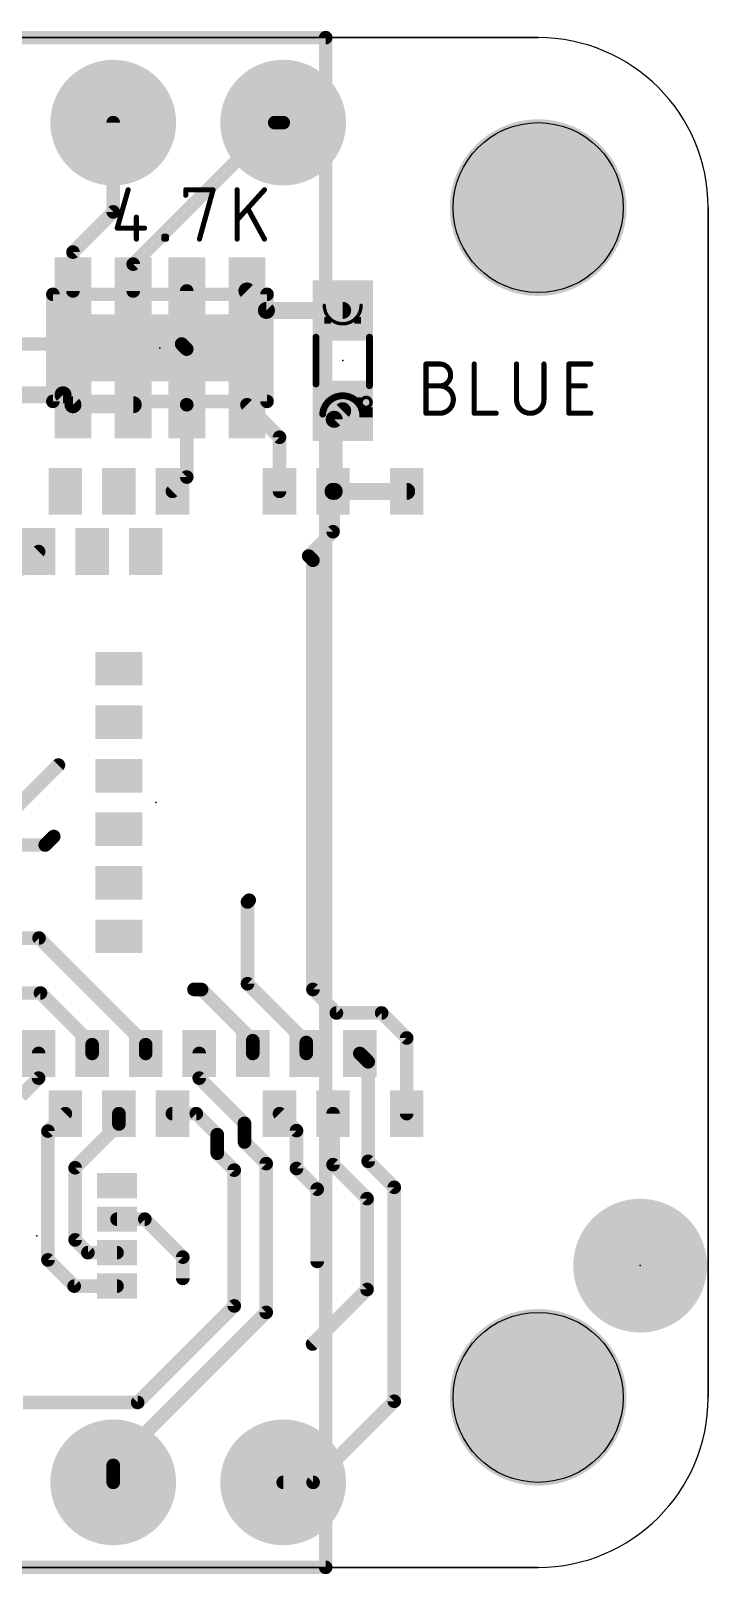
# Model space of a CAD drawing. Extents: x -4.6 to 50.8, y -1.6 to 23.
# Drawn here: x 40.68 to 50.8, y -0.1 to 22.96 of the extents above; entities that cross this region are included whole.
import ezdxf

# ---------------------------------------------------------------- set-up
doc = ezdxf.new("R2010")
doc.units = 0
for name, color, linetype in [('1', 12, 'CONTINUOUS'), ('17', 110, 'CONTINUOUS'), ('20', 4, 'CONTINUOUS'), ('23', 40, 'CONTINUOUS'), ('27', 4, 'CONTINUOUS'), ('29', 253, 'CONTINUOUS'), ('31', 253, 'CONTINUOUS'), ('51', 253, 'CONTINUOUS')]:
    doc.layers.add(name, color=color, linetype=linetype)

# ---------------------------------------------------------------- blocks, each defined once
blk = doc.blocks.new('RECT')
blk.add_solid([(-0.5, -0.5), (0.5, -0.5), (-0.5, 0.5), (0.5, 0.5)])
blk = doc.blocks.new('PIE')
at = {"const_width": 0.5}
blk.add_lwpolyline([(0, -0.25, 1), (0, 0.25, 1), (0, -0.25)], format="xyb", dxfattribs=at)
blk = doc.blocks.new('ROUNDP')
at = {"const_width": 0.5}
blk.add_lwpolyline([(0, -0.25, 1), (0, 0.25, 1), (0, -0.25)], format="xyb", dxfattribs=at)

msp = doc.modelspace()

# ---------------------------------------------------------------- linework, layer by layer
at = {"layer": '1'}
for points, const_width in [([(45.085, 22.86), (0, 22.86)], 0.2032), ([(45.085, 0), (45.085, 22.86)], 0.2032), ([(41.91, 20.2565), (41.91, 21.59)], 0.2032), ([(44.323, 21.59), (42.2085, 19.4755)], 0.2032), ([(44.45, 21.59), (44.323, 21.59)], 0.2032), ([(41.3085, 19.655), (41.91, 20.2565)], 0.2032), ([(41.3085, 19.0745), (41.3085, 19.655)], 0.2032), ([(42.2085, 19.0745), (42.2085, 19.4755)], 0.2032), ([(43.0085, 18.2055), (43.0085, 19.0745)], 0.2032), ([(44.199, 18.784), (43.9085, 19.0745)], 0.254), ([(45.339, 18.784), (44.199, 18.784)], 0.254), ([(42.9323, 18.2817), (39.5881, 18.2817)], 0.2032), ([(42.9323, 18.2817), (43.0085, 18.2055)], 0.2032), ([(43.0085, 17.3745), (43.0085, 18.2055)], 0.2032), ([(41.16, 17.523), (40.3924, 17.523)], 0.254), ([(41.3085, 17.3745), (41.16, 17.523)], 0.254), ([(42.2085, 17.3745), (41.3085, 17.3745)], 0.254), ([(43.0085, 16.2935), (43.0085, 17.3745)], 0.2032), ([(44.395, 16.888), (43.9085, 17.3745)], 0.2032), ([(45.339, 17.284), (45.212, 17.157)], 0.254), ([(45.212, 17.157), (45.212, 16.08)], 0.254), ([(44.395, 16.08), (44.395, 16.888)], 0.2032), ([(42.795, 16.08), (43.0085, 16.2935)], 0.2032), ([(45.212, 16.08), (45.195, 16.08)], 0.254), ([(46.295, 16.08), (45.212, 16.08)], 0.254), ([(45.195, 16.08), (45.195, 15.477)], 0.2032), ([(44.831, 15.113), (45.195, 15.477)], 0.2032), ([(40.795, 15.18), (40.4998, 14.8848)], 0.2032), ([(44.8945, 15.0495), (44.831, 15.113)], 0.2032), ([(44.8945, 8.636), (44.8945, 15.0495)], 0.2032), ([(41.091, 11.9888), (40.329, 11.2268)], 0.2032), ([(40.894, 10.795), (40.005, 10.795)], 0.2032), ([(41.021, 10.922), (40.894, 10.795)], 0.2032), ([(43.942, 9.9695), (43.9166, 9.9441)], 0.2032), ([(43.9166, 9.9441), (43.9166, 8.7217)], 0.2032), ([(40.8017, 9.4044), (39.2367, 9.4044)], 0.2032), ([(42.395, 7.8111), (40.8017, 9.4044)], 0.2032), ([(44.795, 7.8433), (43.9166, 8.7217)], 0.2032), ([(40.8228, 8.5832), (40.005, 8.5832)], 0.2032), ([(41.595, 7.8111), (40.8228, 8.5832)], 0.2032), ([(43.1165, 8.636), (43.2295, 8.636)], 0.2032), ([(43.995, 7.8705), (43.2295, 8.636)], 0.2032), ([(45.2457, 8.2848), (44.8945, 8.636)], 0.2032), ([(45.9213, 8.2848), (45.2457, 8.2848)], 0.2032), ([(46.295, 7.9111), (45.9213, 8.2848)], 0.2032), ([(41.595, 7.68), (41.595, 7.8111)], 0.2032), ([(42.395, 7.68), (42.395, 7.8111)], 0.2032), ([(43.995, 7.8705), (43.995, 7.68)], 0.2032), ([(44.795, 7.68), (44.795, 7.8433)], 0.2032), ([(46.295, 6.78), (46.295, 7.9111)], 0.2032), ([(40.795, 7.68), (40.795, 7.3111)], 0.2032), ([(43.195, 7.3111), (43.195, 7.68)], 0.2032), ([(45.595, 7.68), (45.72, 7.555)], 0.2032), ([(45.72, 7.555), (45.72, 6.0677)], 0.2032), ([(40.795, 7.3111), (40.5282, 7.0442)], 0.2032), ([(43.8713, 6.6348), (43.195, 7.3111)], 0.2032), ([(41.195, 6.78), (40.9346, 6.5196)], 0.2032), ([(41.995, 6.6255), (41.341, 5.9715)], 0.2032), ([(41.995, 6.78), (41.995, 6.6255)], 0.2032), ([(43.1513, 6.78), (42.795, 6.78)], 0.2032), ([(43.4649, 6.4664), (43.1513, 6.78)], 0.2032), ([(43.8713, 6.6348), (43.8713, 6.3572)], 0.2032), ([(44.395, 6.78), (44.649, 6.526)], 0.2032), ([(45.195, 6.78), (45.195, 6.018)], 0.2032), ([(40.9346, 6.5196), (40.9346, 4.5949)], 0.2032), ([(43.4649, 6.1889), (43.4649, 6.4664)], 0.2032), ([(44.196, 6.0325), (43.8713, 6.3572)], 0.2032), ([(44.649, 6.526), (44.649, 5.9605)], 0.2032), ([(43.7181, 5.9356), (43.4649, 6.1889)], 0.2032), ([(41.341, 5.9715), (41.341, 4.8935)], 0.2032), ([(43.7181, 3.9069), (43.7181, 5.9356)], 0.2032), ([(44.196, 6.0325), (44.196, 3.81)], 0.2032), ([(44.958, 5.6515), (44.649, 5.9605)], 0.2032), ([(45.703, 5.51), (45.195, 6.018)], 0.2032), ([(45.72, 6.0677), (46.1094, 5.6783)], 0.2032), ([(46.1094, 5.6783), (46.1094, 2.4822)], 0.2032), ([(44.958, 5.6515), (44.958, 4.572)], 0.2032), ([(45.703, 5.51), (45.703, 4.1521)], 0.2032), ([(42.3823, 5.203), (41.967, 5.203)], 0.2032), ([(42.9498, 4.6355), (42.3823, 5.203)], 0.2032), ([(41.5315, 4.703), (41.341, 4.8935)], 0.2032), ([(41.3265, 4.203), (40.9346, 4.5949)], 0.2032), ([(41.967, 4.703), (41.5315, 4.703)], 0.2032), ([(42.9498, 4.318), (42.9498, 4.6355)], 0.2032), ([(41.967, 4.203), (41.3265, 4.203)], 0.2032), ([(45.703, 4.1521), (44.8884, 3.3376)], 0.2032), ([(43.7181, 3.9069), (42.2751, 2.4638)], 0.2032), ([(44.196, 3.81), (41.91, 1.524)], 0.2032), ([(40.5638, 2.4638), (42.2751, 2.4638)], 0.2032), ([(46.1094, 2.4822), (44.8972, 1.27)], 0.2032), ([(41.91, 1.27), (41.91, 1.524)], 0.2032), ([(44.45, 1.27), (44.8972, 1.27)], 0.2032), ([(0, 0), (45.085, 0)], 0.2032)]:
    msp.add_lwpolyline(points, dxfattribs=dict(at, const_width=const_width))
for points, const_width in [([(45.1358, 22.86, 1), (45.0342, 22.86)], 0.1016), ([(45.085, 22.8092, 1), (45.085, 22.9108)], 0.1016), ([(41.9608, 21.59, 1), (41.8592, 21.59)], 0.1016), ([(44.323, 21.6408, 1), (44.323, 21.5392)], 0.1016), ([(44.3589, 21.5541, 1), (44.2871, 21.6259)], 0.1016), ([(44.45, 21.5392, 1), (44.45, 21.6408)], 0.1016), ([(41.8592, 20.2565, 1), (41.9608, 20.2565)], 0.1016), ([(41.9459, 20.2206, 1), (41.8741, 20.2924)], 0.1016), ([(41.3593, 19.655, 1), (41.2577, 19.655)], 0.1016), ([(41.2726, 19.6909, 1), (41.3444, 19.6191)], 0.1016), ([(42.2593, 19.4755, 1), (42.1577, 19.4755)], 0.1016), ([(42.1726, 19.5114, 1), (42.2444, 19.4396)], 0.1016), ([(43.0593, 19.0745, 1), (42.9577, 19.0745)], 0.1016), ([(43.9534, 19.1194, 1), (43.8636, 19.0296)], 0.127), ([(41.2577, 19.0745, 1), (41.3593, 19.0745)], 0.1016), ([(42.1577, 19.0745, 1), (42.2593, 19.0745)], 0.1016), ([(44.199, 18.8475, 1), (44.199, 18.7205)], 0.127), ([(44.1541, 18.7391, 1), (44.2439, 18.8289)], 0.127), ([(45.339, 18.7205, 1), (45.339, 18.8475)], 0.127), ([(42.9683, 18.3176, 1), (42.8964, 18.2457)], 0.1016), ([(42.9323, 18.2309, 1), (42.9323, 18.3325)], 0.1016), ([(43.0593, 18.2055, 1), (42.9577, 18.2055)], 0.1016), ([(42.9577, 18.2055, 1), (43.0593, 18.2055)], 0.1016), ([(42.9726, 18.1696, 1), (43.0444, 18.2414)], 0.1016), ([(41.2049, 17.5679, 1), (41.1151, 17.4781)], 0.127), ([(41.16, 17.4595, 1), (41.16, 17.5865)], 0.127), ([(41.3085, 17.438, 1), (41.3085, 17.311)], 0.127), ([(41.2636, 17.3296, 1), (41.3534, 17.4194)], 0.127), ([(42.2085, 17.311, 1), (42.2085, 17.438)], 0.127), ([(43.0593, 17.3745, 1), (42.9577, 17.3745)], 0.1016), ([(42.9577, 17.3745, 1), (43.0593, 17.3745)], 0.1016), ([(43.9444, 17.4104, 1), (43.8726, 17.3386)], 0.1016), ([(45.3839, 17.2391, 1), (45.2941, 17.3289)], 0.127), ([(45.2755, 17.157, 1), (45.1485, 17.157)], 0.127), ([(45.1671, 17.2019, 1), (45.2569, 17.1121)], 0.127), ([(44.4458, 16.888, 1), (44.3442, 16.888)], 0.1016), ([(44.3591, 16.8521, 1), (44.4309, 16.9239)], 0.1016), ([(43.0444, 16.2576, 1), (42.9726, 16.3294)], 0.1016), ([(42.7591, 16.1159, 1), (42.8309, 16.0441)], 0.1016), ([(42.9577, 16.2935, 1), (43.0593, 16.2935)], 0.1016), ([(45.195, 16.1435, 1), (45.195, 16.0165)], 0.127), ([(45.212, 16.1435, 1), (45.212, 16.0165)], 0.127), ([(45.2458, 16.08, 1), (45.1442, 16.08)], 0.1016), ([(45.212, 16.0165, 1), (45.212, 16.1435)], 0.127), ([(46.295, 16.0165, 1), (46.295, 16.1435)], 0.127), ([(44.3442, 16.08, 1), (44.4458, 16.08)], 0.1016), ([(45.1485, 16.08, 1), (45.2755, 16.08)], 0.127), ([(45.1442, 15.477, 1), (45.2458, 15.477)], 0.1016), ([(45.2309, 15.4411, 1), (45.1591, 15.5129)], 0.1016), ([(40.8309, 15.1441, 1), (40.7591, 15.2159)], 0.1016), ([(44.8669, 15.1489, 1), (44.7951, 15.0771)], 0.1016), ([(44.7951, 15.1489, 1), (44.8669, 15.0771)], 0.1016), ([(44.9453, 15.0495, 1), (44.8437, 15.0495)], 0.1016), ([(44.8586, 15.0136, 1), (44.9304, 15.0854)], 0.1016), ([(41.1269, 11.9529, 1), (41.0551, 12.0247)], 0.1016), ([(40.8581, 10.8309, 1), (40.9299, 10.7591)], 0.1016), ([(40.894, 10.7442, 1), (40.894, 10.8458)], 0.1016), ([(41.0569, 10.8861, 1), (40.9851, 10.9579)], 0.1016), ([(43.9674, 9.9441, 1), (43.8658, 9.9441)], 0.1016), ([(43.8807, 9.98, 1), (43.9525, 9.9082)], 0.1016), ([(43.9779, 9.9336, 1), (43.9061, 10.0054)], 0.1016), ([(40.8376, 9.4403, 1), (40.7658, 9.3684)], 0.1016), ([(40.8017, 9.3536, 1), (40.8017, 9.4552)], 0.1016), ([(43.9525, 8.7576, 1), (43.8807, 8.6857)], 0.1016), ([(43.8658, 8.7217, 1), (43.9674, 8.7217)], 0.1016), ([(40.8587, 8.6192, 1), (40.7869, 8.5473)], 0.1016), ([(40.8228, 8.5324, 1), (40.8228, 8.6341)], 0.1016), ([(43.1165, 8.6868, 1), (43.1165, 8.5852)], 0.1016), ([(43.2654, 8.6719, 1), (43.1936, 8.6001)], 0.1016), ([(43.2295, 8.5852, 1), (43.2295, 8.6868)], 0.1016), ([(44.9304, 8.6719, 1), (44.8586, 8.6001)], 0.1016), ([(44.8437, 8.636, 1), (44.9453, 8.636)], 0.1016), ([(45.2457, 8.3356, 1), (45.2457, 8.234)], 0.1016), ([(45.2098, 8.2489, 1), (45.2816, 8.3207)], 0.1016), ([(45.9572, 8.3207, 1), (45.8853, 8.2489)], 0.1016), ([(45.9213, 8.234, 1), (45.9213, 8.3356)], 0.1016), ([(41.6458, 7.8111, 1), (41.5442, 7.8111)], 0.1016), ([(41.5591, 7.7751, 1), (41.6309, 7.847)], 0.1016), ([(42.4458, 7.8111, 1), (42.3442, 7.8111)], 0.1016), ([(42.3591, 7.7751, 1), (42.4309, 7.847)], 0.1016), ([(44.0458, 7.8705, 1), (43.9442, 7.8705)], 0.1016), ([(43.9591, 7.8346, 1), (44.0309, 7.9064)], 0.1016), ([(44.8458, 7.8433, 1), (44.7442, 7.8433)], 0.1016), ([(44.7591, 7.8073, 1), (44.8309, 7.8792)], 0.1016), ([(46.3458, 7.9111, 1), (46.2442, 7.9111)], 0.1016), ([(46.2591, 7.8751, 1), (46.3309, 7.947)], 0.1016), ([(40.8458, 7.68, 1), (40.7442, 7.68)], 0.1016), ([(41.5442, 7.68, 1), (41.6458, 7.68)], 0.1016), ([(42.3442, 7.68, 1), (42.4458, 7.68)], 0.1016), ([(43.2458, 7.68, 1), (43.1442, 7.68)], 0.1016), ([(43.9442, 7.68, 1), (44.0458, 7.68)], 0.1016), ([(44.7442, 7.68, 1), (44.8458, 7.68)], 0.1016), ([(45.6309, 7.7159, 1), (45.5591, 7.6441)], 0.1016), ([(45.7708, 7.555, 1), (45.6692, 7.555)], 0.1016), ([(45.6841, 7.5191, 1), (45.7559, 7.5909)], 0.1016), ([(40.8309, 7.2751, 1), (40.7591, 7.347)], 0.1016), ([(43.2309, 7.347, 1), (43.1591, 7.2751)], 0.1016), ([(40.7442, 7.3111, 1), (40.8458, 7.3111)], 0.1016), ([(43.1442, 7.3111, 1), (43.2458, 7.3111)], 0.1016), ([(41.2309, 6.7441, 1), (41.1591, 6.8159)], 0.1016), ([(42.0458, 6.78, 1), (41.9442, 6.78)], 0.1016), ([(42.0309, 6.5896, 1), (41.9591, 6.6614)], 0.1016), ([(42.795, 6.8308, 1), (42.795, 6.7292)], 0.1016), ([(43.1872, 6.8159, 1), (43.1154, 6.7441)], 0.1016), ([(43.1513, 6.7292, 1), (43.1513, 6.8308)], 0.1016), ([(43.9221, 6.6348, 1), (43.8205, 6.6348)], 0.1016), ([(43.8354, 6.5988, 1), (43.9072, 6.6707)], 0.1016), ([(44.4309, 6.8159, 1), (44.3591, 6.7441)], 0.1016), ([(45.2458, 6.78, 1), (45.1442, 6.78)], 0.1016), ([(46.2442, 6.78, 1), (46.3458, 6.78)], 0.1016), ([(40.9854, 6.5196, 1), (40.8838, 6.5196)], 0.1016), ([(40.8987, 6.5555, 1), (40.9705, 6.4837)], 0.1016), ([(41.9442, 6.6255, 1), (42.0458, 6.6255)], 0.1016), ([(43.5157, 6.4664, 1), (43.4141, 6.4664)], 0.1016), ([(43.429, 6.4305, 1), (43.5008, 6.5023)], 0.1016), ([(43.9072, 6.3931, 1), (43.8354, 6.3213)], 0.1016), ([(44.6998, 6.526, 1), (44.5982, 6.526)], 0.1016), ([(44.6131, 6.4901, 1), (44.6849, 6.5619)], 0.1016), ([(43.5008, 6.2248, 1), (43.429, 6.1529)], 0.1016), ([(43.4141, 6.1889, 1), (43.5157, 6.1889)], 0.1016), ([(43.8205, 6.3572, 1), (43.9221, 6.3572)], 0.1016), ([(41.3918, 5.9715, 1), (41.2902, 5.9715)], 0.1016), ([(41.3051, 6.0074, 1), (41.3769, 5.9356)], 0.1016), ([(43.7689, 5.9356, 1), (43.6673, 5.9356)], 0.1016), ([(43.6822, 5.8997, 1), (43.7541, 5.9716)], 0.1016), ([(44.2468, 6.0325, 1), (44.1452, 6.0325)], 0.1016), ([(44.1601, 5.9966, 1), (44.2319, 6.0684)], 0.1016), ([(44.6849, 5.9964, 1), (44.6131, 5.9246)], 0.1016), ([(44.5982, 5.9605, 1), (44.6998, 5.9605)], 0.1016), ([(45.2309, 6.0539, 1), (45.1591, 5.9821)], 0.1016), ([(45.1442, 6.018, 1), (45.2458, 6.018)], 0.1016), ([(45.7559, 6.1037, 1), (45.6841, 6.0318)], 0.1016), ([(45.6692, 6.0677, 1), (45.7708, 6.0677)], 0.1016), ([(46.1602, 5.6783, 1), (46.0586, 5.6783)], 0.1016), ([(45.0088, 5.6515, 1), (44.9072, 5.6515)], 0.1016), ([(44.9221, 5.6156, 1), (44.9939, 5.6874)], 0.1016), ([(45.7538, 5.51, 1), (45.6522, 5.51)], 0.1016), ([(45.6671, 5.4741, 1), (45.7389, 5.5459)], 0.1016), ([(46.0735, 5.6424, 1), (46.1453, 5.7143)], 0.1016), ([(41.967, 5.2538, 1), (41.967, 5.1522)], 0.1016), ([(42.4182, 5.2389, 1), (42.3464, 5.1671)], 0.1016), ([(42.3823, 5.1522, 1), (42.3823, 5.2538)], 0.1016), ([(41.3769, 4.9294, 1), (41.3051, 4.8576)], 0.1016), ([(41.2902, 4.8935, 1), (41.3918, 4.8935)], 0.1016), ([(40.9705, 4.6308, 1), (40.8987, 4.559)], 0.1016), ([(40.8838, 4.5949, 1), (40.9854, 4.5949)], 0.1016), ([(41.5315, 4.7538, 1), (41.5315, 4.6522)], 0.1016), ([(41.4956, 4.6671, 1), (41.5674, 4.7389)], 0.1016), ([(41.967, 4.6522, 1), (41.967, 4.7538)], 0.1016), ([(43.0006, 4.6355, 1), (42.899, 4.6355)], 0.1016), ([(42.9139, 4.5996, 1), (42.9857, 4.6714)], 0.1016), ([(44.9072, 4.572, 1), (45.0088, 4.572)], 0.1016), ([(41.3265, 4.2538, 1), (41.3265, 4.1522)], 0.1016), ([(41.2906, 4.1671, 1), (41.3624, 4.2389)], 0.1016), ([(41.967, 4.1522, 1), (41.967, 4.2538)], 0.1016), ([(42.899, 4.318, 1), (43.0006, 4.318)], 0.1016), ([(45.6522, 4.1521, 1), (45.7538, 4.1521)], 0.1016), ([(45.7389, 4.1162, 1), (45.6671, 4.188)], 0.1016), ([(43.6673, 3.9069, 1), (43.7689, 3.9069)], 0.1016), ([(43.7541, 3.8709, 1), (43.6822, 3.9428)], 0.1016), ([(44.1452, 3.81, 1), (44.2468, 3.81)], 0.1016), ([(44.2319, 3.7741, 1), (44.1601, 3.8459)], 0.1016), ([(44.8525, 3.3735, 1), (44.9244, 3.3016)], 0.1016), ([(42.2391, 2.4997, 1), (42.311, 2.4279)], 0.1016), ([(42.2751, 2.413, 1), (42.2751, 2.5146)], 0.1016), ([(46.1453, 2.4463, 1), (46.0735, 2.5181)], 0.1016), ([(46.0586, 2.4822, 1), (46.1602, 2.4822)], 0.1016), ([(41.9608, 1.524, 1), (41.8592, 1.524)], 0.1016), ([(41.8741, 1.5599, 1), (41.9459, 1.4881)], 0.1016), ([(41.8592, 1.27, 1), (41.9608, 1.27)], 0.1016), ([(44.45, 1.3208, 1), (44.45, 1.2192)], 0.1016), ([(44.8613, 1.3059, 1), (44.9331, 1.2341)], 0.1016), ([(44.8972, 1.2192, 1), (44.8972, 1.3208)], 0.1016), ([(45.0342, 0, 1), (45.1358, 0)], 0.1016), ([(45.085, -0.0508, 1), (45.085, 0.0508)], 0.1016)]:
    msp.add_lwpolyline(points, format="xyb", dxfattribs=dict(at, const_width=const_width))
at = {"layer": '20'}
for p, q in [((2.54, 22.86), (48.26, 22.86)), ((50.8, 20.32), (50.8, 2.54)), ((48.26, 0), (2.54, 0))]:
    msp.add_line(p, q, dxfattribs=at)
for centre in [(48.26, 20.32), (48.26, 2.54)]:
    msp.add_circle(centre, 1.27, dxfattribs=at)
for centre, start, end in [((48.26, 20.32), 0, 90), ((48.26, 2.54), 270, 0)]:
    msp.add_arc(centre, 2.54, start, end, dxfattribs=at)
at = {"layer": '23'}
for p in [(42.6085, 18.2245), (45.339, 18.034), (42.545, 11.43), (40.767, 4.953), (49.784, 4.5085)]:
    msp.add_point(p, dxfattribs=at)
at = {"layer": '27', "const_width": 0.0762}
for points in [[(42.1331, 20.5864), (41.9694, 20.0135)], [(42.9935, 20.5046), (42.9935, 20.5864)], [(42.9935, 20.5864), (43.4027, 20.5864)], [(43.4027, 20.5864), (43.1981, 19.8498)], [(43.7612, 19.8498), (43.7612, 20.5864)], [(44.1704, 20.5864), (43.7612, 20.1363)], [(44.1704, 19.8498), (43.9249, 20.2999)], [(42.2558, 20.1772), (42.2558, 19.8498)], [(41.9694, 20.0135), (42.3786, 20.0135)], [(42.6656, 19.8498), (42.6656, 19.8907)], [(42.6656, 19.8907), (42.7065, 19.8907)], [(42.7065, 19.8498), (42.6656, 19.8498)], [(42.7065, 19.8907), (42.7065, 19.8498)], [(46.5836, 17.2466), (46.5836, 17.9832)], [(46.5836, 17.9832), (46.7882, 17.9832)], [(47.3049, 17.9832), (47.3049, 17.2466)], [(47.9373, 17.9832), (47.9373, 17.4512)], [(48.3466, 17.4512), (48.3466, 17.9832)], [(48.7192, 17.2466), (48.7192, 17.9832)], [(48.7192, 17.9832), (49.0466, 17.9832)], [(46.5836, 17.6558), (46.7882, 17.6558)], [(48.7192, 17.6558), (48.9647, 17.6558)], [(46.7882, 17.2466), (46.5836, 17.2466)], [(47.3049, 17.2466), (47.6323, 17.2466)], [(49.0466, 17.2466), (48.7192, 17.2466)]]:
    msp.add_lwpolyline(points, dxfattribs=at)
at = {"layer": '27'}
for points, const_width in [([(42.1514, 20.5812, 1), (42.1148, 20.5916)], 0.0381), ([(43.0126, 20.5864, 1), (42.9745, 20.5864)], 0.0381), ([(42.9935, 20.6055, 1), (42.9935, 20.5674)], 0.0381), ([(43.4211, 20.5813, 1), (43.3844, 20.5915)], 0.0381), ([(43.4027, 20.5674, 1), (43.4027, 20.6055)], 0.0381), ([(43.7802, 20.5864, 1), (43.7421, 20.5864)], 0.0381), ([(44.1845, 20.5736, 1), (44.1563, 20.5992)], 0.0381), ([(42.9745, 20.5046, 1), (43.0126, 20.5046)], 0.0381), ([(43.9416, 20.3091, 1), (43.9081, 20.2908)], 0.0381), ([(42.2749, 20.1772, 1), (42.2368, 20.1772)], 0.0381), ([(43.7471, 20.1491, 1), (43.7753, 20.1234)], 0.0381), ([(41.9694, 20.0325, 1), (41.9694, 19.9944)], 0.0381), ([(41.9511, 20.0187, 1), (41.9877, 20.0083)], 0.0381), ([(42.2368, 19.8498, 1), (42.2749, 19.8498)], 0.0381), ([(42.3786, 19.9944, 1), (42.3786, 20.0325)], 0.0381), ([(42.6656, 19.9098, 1), (42.6656, 19.8717)], 0.0381), ([(42.6846, 19.8907, 1), (42.6465, 19.8907)], 0.0381), ([(42.6656, 19.8689, 1), (42.6656, 19.8308)], 0.0381), ([(42.6465, 19.8498, 1), (42.6846, 19.8498)], 0.0381), ([(42.7256, 19.8907, 1), (42.6875, 19.8907)], 0.0381), ([(42.6875, 19.8498, 1), (42.7256, 19.8498)], 0.0381), ([(42.7065, 19.8717, 1), (42.7065, 19.9098)], 0.0381), ([(42.7065, 19.8308, 1), (42.7065, 19.8689)], 0.0381), ([(43.1798, 19.8549, 1), (43.2165, 19.8447)], 0.0381), ([(43.7421, 19.8498, 1), (43.7802, 19.8498)], 0.0381), ([(44.1537, 19.8407, 1), (44.1871, 19.8589)], 0.0381), ([(46.5836, 18.0023, 1), (46.5836, 17.9642)], 0.0381), ([(46.6027, 17.9832, 1), (46.5646, 17.9832)], 0.0381), ([(46.7882, 18.0023, 1), (46.7882, 17.9642)], 0.0381), ([(46.7882, 17.6558, 1), (46.7882, 17.9832)], 0.0762), ([(46.7882, 17.9642, 1), (46.7882, 18.0023)], 0.0381), ([(47.324, 17.9832, 1), (47.2859, 17.9832)], 0.0381), ([(47.9564, 17.9832, 1), (47.9183, 17.9832)], 0.0381), ([(48.3656, 17.9832, 1), (48.3275, 17.9832)], 0.0381), ([(48.7382, 17.9832, 1), (48.7001, 17.9832)], 0.0381), ([(48.7192, 18.0023, 1), (48.7192, 17.9642)], 0.0381), ([(49.0466, 17.9642, 1), (49.0466, 18.0023)], 0.0381), ([(46.5836, 17.6749, 1), (46.5836, 17.6368)], 0.0381), ([(46.7882, 17.6749, 1), (46.7882, 17.6368)], 0.0381), ([(46.7882, 17.6749, 1), (46.7882, 17.6368)], 0.0381), ([(46.7882, 17.2466, 1), (46.7882, 17.6558)], 0.0762), ([(46.7882, 17.6368, 1), (46.7882, 17.6749)], 0.0381), ([(48.7192, 17.6749, 1), (48.7192, 17.6368)], 0.0381), ([(48.9647, 17.6368, 1), (48.9647, 17.6749)], 0.0381), ([(47.9373, 17.4512, 1), (48.3466, 17.4512)], 0.0762), ([(47.9564, 17.4512, 1), (47.9183, 17.4512)], 0.0381), ([(47.9183, 17.4512, 1), (47.9564, 17.4512)], 0.0381), ([(48.3656, 17.4512, 1), (48.3275, 17.4512)], 0.0381), ([(48.3275, 17.4512, 1), (48.3656, 17.4512)], 0.0381), ([(46.5836, 17.2657, 1), (46.5836, 17.2276)], 0.0381), ([(46.5646, 17.2466, 1), (46.6027, 17.2466)], 0.0381), ([(46.7882, 17.2656, 1), (46.7882, 17.2275)], 0.0381), ([(46.7882, 17.2276, 1), (46.7882, 17.2657)], 0.0381), ([(47.3049, 17.2657, 1), (47.3049, 17.2276)], 0.0381), ([(47.2859, 17.2466, 1), (47.324, 17.2466)], 0.0381), ([(47.6323, 17.2276, 1), (47.6323, 17.2657)], 0.0381), ([(48.7001, 17.2466, 1), (48.7382, 17.2466)], 0.0381), ([(48.7192, 17.2657, 1), (48.7192, 17.2276)], 0.0381), ([(49.0466, 17.2276, 1), (49.0466, 17.2657)], 0.0381)]:
    msp.add_lwpolyline(points, format="xyb", dxfattribs=dict(at, const_width=const_width))
at = {"layer": '29'}
for points, const_width in [([(48.26, 19.6596, 1), (48.26, 20.9804, 1), (48.26, 19.6596)], 1.3208), ([(49.784, 5.2585, 0.4142), (49.034, 4.5085)], 0.5), ([(50.534, 4.5085, 0.4142), (49.784, 5.2585)], 0.5), ([(49.784, 5.3835, 1), (49.784, 5.1335)], 0.25), ([(49.784, 5.1335, 1), (49.784, 5.3835)], 0.25), ([(49.034, 4.5085, 0.4142), (49.784, 3.7585)], 0.5), ([(49.159, 4.5085, 1), (48.909, 4.5085)], 0.25), ([(48.909, 4.5085, 1), (49.159, 4.5085)], 0.25), ([(49.784, 3.7585, 0.4142), (50.534, 4.5085)], 0.5), ([(50.659, 4.5085, 1), (50.409, 4.5085)], 0.25), ([(50.409, 4.5085, 1), (50.659, 4.5085)], 0.25), ([(49.784, 3.8835, 1), (49.784, 3.6335)], 0.25), ([(49.784, 3.6335, 1), (49.784, 3.8835)], 0.25), ([(48.26, 1.8796, 1), (48.26, 3.2004, 1), (48.26, 1.8796)], 1.3208)]:
    msp.add_lwpolyline(points, format="xyb", dxfattribs=dict(at, const_width=const_width))
at = {"layer": '51'}
for p, q in [((48.26, 22.86), (2.54, 22.86)), ((50.8, 2.54), (50.8, 20.32)), ((2.54, 0), (48.26, 0))]:
    msp.add_line(p, q, dxfattribs=at)
for points, const_width in [([(41.0085, 17.4245), (41.0085, 19.0245)], 0.2032), ([(41.0085, 19.0245), (44.2085, 19.0245)], 0.2032), ([(44.2085, 19.0245), (44.2085, 17.4245)], 0.2032), ([(44.939, 17.684), (44.939, 18.384)], 0.1016), ([(45.739, 17.659), (45.739, 18.384)], 0.1016), ([(44.2085, 17.4245), (41.0085, 17.4245)], 0.2032)]:
    msp.add_lwpolyline(points, dxfattribs=dict(at, const_width=const_width))
for points, const_width in [([(41.0593, 19.0245, 1), (40.9577, 19.0245)], 0.1016), ([(41.0085, 19.0753, 1), (41.0085, 18.9737)], 0.1016), ([(44.2593, 19.0245, 1), (44.1577, 19.0245)], 0.1016), ([(44.2085, 18.9737, 1), (44.2085, 19.0753)], 0.1016), ([(45.064, 18.859, 1), (45.614, 18.859)], 0.0508), ([(45.0767, 18.859, 1), (45.0513, 18.859)], 0.0254), ([(45.6267, 18.859, 1), (45.6013, 18.859)], 0.0254), ([(44.9644, 18.384, 1), (44.9136, 18.384)], 0.0508), ([(45.7644, 18.384, 1), (45.7136, 18.384)], 0.0508), ([(44.9136, 17.684, 1), (44.9644, 17.684)], 0.0508), ([(45.639, 17.234, 0.9168), (45.039, 17.234)], 0.1016), ([(45.7136, 17.659, 1), (45.7644, 17.659)], 0.0508), ([(41.0085, 17.4753, 1), (41.0085, 17.3737)], 0.1016), ([(40.9577, 17.4245, 1), (41.0593, 17.4245)], 0.1016), ([(44.1577, 17.4245, 1), (44.2593, 17.4245)], 0.1016), ([(44.2085, 17.3737, 1), (44.2085, 17.4753)], 0.1016), ([(45.689, 17.334, 1), (45.689, 17.484, 1), (45.689, 17.334)], 0.0508), ([(45.0137, 17.2362, 1), (45.0643, 17.2318)], 0.0508), ([(45.6137, 17.2318, 1), (45.6643, 17.2362)], 0.0508)]:
    msp.add_lwpolyline(points, format="xyb", dxfattribs=dict(at, const_width=const_width))
for centre, start, end in [((48.26, 20.32), 0, 90), ((48.26, 2.54), 270, 0)]:
    msp.add_arc(centre, 2.54, start, end, dxfattribs=at)

# ---------------------------------------------------------------- block references
at = {"layer": '1'}
for p, xscale, yscale, rotation in [((41.3085, 19.0745), 0.45, 0.9, 180), ((42.2085, 19.0745), 0.45, 0.9, 180), ((43.0085, 19.0745), 0.45, 0.9, 180), ((43.9085, 19.0745), 0.45, 0.9, 180), ((45.339, 18.784), 0.8, 0.8, 180), ((41.3085, 17.3745), 0.45, 0.9, 180), ((42.2085, 17.3745), 0.45, 0.9, 180), ((43.0085, 17.3745), 0.45, 0.9, 180), ((43.9085, 17.3745), 0.45, 0.9, 180), ((45.339, 17.284), 0.8, 0.8, 180), ((41.195, 16.08), 0.6, 0.4, 270), ((41.995, 16.08), 0.6, 0.4, 90), ((42.795, 16.08), 0.6, 0.4, 270), ((44.395, 16.08), 0.6, 0.4, 270), ((45.195, 16.08), 0.6, 0.4, 90), ((46.295, 16.08), 0.6, 0.4, 270), ((40.795, 15.18), 0.6, 0.4, 270), ((41.595, 15.18), 0.6, 0.4, 270), ((42.395, 15.18), 0.6, 0.4, 270), ((41.995, 13.43), 0.6, 0.4, 180), ((41.995, 12.63), 0.6, 0.4, 180), ((41.995, 11.83), 0.6, 0.4, 180), ((41.995, 11.03), 0.6, 0.4, 180), ((41.995, 10.23), 0.6, 0.4, 180), ((41.995, 9.43), 0.6, 0.4, 180), ((40.795, 7.68), 0.6, 0.4, 90), ((41.595, 7.68), 0.6, 0.4, 90), ((42.395, 7.68), 0.6, 0.4, 90), ((43.195, 7.68), 0.6, 0.4, 90), ((43.995, 7.68), 0.6, 0.4, 90), ((44.795, 7.68), 0.6, 0.4, 90), ((45.595, 7.68), 0.6, 0.4, 90), ((41.195, 6.78), 0.6, 0.4, 90), ((41.995, 6.78), 0.6, 0.4, 90), ((42.795, 6.78), 0.6, 0.4, 90), ((44.395, 6.78), 0.6, 0.4, 90), ((45.195, 6.78), 0.6, 0.4, 90), ((46.295, 6.78), 0.6, 0.4, 90), ((41.967, 5.703), 0.275, 0.5, 270), ((41.967, 5.203), 0.275, 0.5, 270), ((41.967, 4.703), 0.275, 0.5, 270), ((41.967, 4.203), 0.275, 0.5, 270)]:
    msp.add_blockref('RECT', p, dxfattribs=dict(at, xscale=xscale, yscale=yscale, rotation=rotation))
msp.add_blockref('PIE', (49.784, 4.5085), dxfattribs=at)
at = {"layer": '17', "xscale": 1.778, "yscale": 1.778}
for p in [(41.91, 21.59), (44.45, 21.59), (41.91, 1.27), (44.45, 1.27)]:
    msp.add_blockref('ROUNDP', p, dxfattribs=at)
at = {"layer": '29'}
for name, p, xscale, yscale in [('ROUNDP', (41.91, 21.59), 1.8796, 1.8796), ('ROUNDP', (44.45, 21.59), 1.8796, 1.8796), ('PIE', (49.784, 4.5085), 1.1016, 1.1016), ('ROUNDP', (41.91, 1.27), 1.8796, 1.8796), ('ROUNDP', (44.45, 1.27), 1.8796, 1.8796)]:
    msp.add_blockref(name, p, dxfattribs=dict(at, xscale=xscale, yscale=yscale))
for p, xscale, yscale, rotation in [((41.3085, 19.0745), 0.5516, 1.0016, 180), ((42.2085, 19.0745), 0.5516, 1.0016, 180), ((43.0085, 19.0745), 0.5516, 1.0016, 180), ((43.9085, 19.0745), 0.5516, 1.0016, 180), ((45.339, 18.784), 0.9016, 0.9016, 180), ((41.3085, 17.3745), 0.5516, 1.0016, 180), ((42.2085, 17.3745), 0.5516, 1.0016, 180), ((43.0085, 17.3745), 0.5516, 1.0016, 180), ((43.9085, 17.3745), 0.5516, 1.0016, 180), ((45.339, 17.284), 0.9016, 0.9016, 180), ((41.195, 16.08), 0.7016, 0.5016, 270), ((41.995, 16.08), 0.7016, 0.5016, 90), ((42.795, 16.08), 0.7016, 0.5016, 270), ((44.395, 16.08), 0.7016, 0.5016, 270), ((45.195, 16.08), 0.7016, 0.5016, 90), ((46.295, 16.08), 0.7016, 0.5016, 270), ((40.795, 15.18), 0.7016, 0.5016, 270), ((41.595, 15.18), 0.7016, 0.5016, 270), ((42.395, 15.18), 0.7016, 0.5016, 270), ((41.995, 13.43), 0.7016, 0.5016, 180), ((41.995, 12.63), 0.7016, 0.5016, 180), ((41.995, 11.83), 0.7016, 0.5016, 180), ((41.995, 11.03), 0.7016, 0.5016, 180), ((41.995, 10.23), 0.7016, 0.5016, 180), ((41.995, 9.43), 0.7016, 0.5016, 180), ((40.795, 7.68), 0.7016, 0.5016, 90), ((41.595, 7.68), 0.7016, 0.5016, 90), ((42.395, 7.68), 0.7016, 0.5016, 90), ((43.195, 7.68), 0.7016, 0.5016, 90), ((43.995, 7.68), 0.7016, 0.5016, 90), ((44.795, 7.68), 0.7016, 0.5016, 90), ((45.595, 7.68), 0.7016, 0.5016, 90), ((41.195, 6.78), 0.7016, 0.5016, 90), ((41.995, 6.78), 0.7016, 0.5016, 90), ((42.795, 6.78), 0.7016, 0.5016, 90), ((44.395, 6.78), 0.7016, 0.5016, 90), ((45.195, 6.78), 0.7016, 0.5016, 90), ((46.295, 6.78), 0.7016, 0.5016, 90), ((41.967, 5.703), 0.3766, 0.6016, 270), ((41.967, 5.203), 0.3766, 0.6016, 270), ((41.967, 4.703), 0.3766, 0.6016, 270), ((41.967, 4.203), 0.3766, 0.6016, 270)]:
    msp.add_blockref('RECT', p, dxfattribs=dict(at, xscale=xscale, yscale=yscale, rotation=rotation))
at = {"layer": '31'}
for p, xscale, yscale, rotation in [((41.3085, 19.0745), 0.45, 0.9, 180), ((42.2085, 19.0745), 0.45, 0.9, 180), ((43.0085, 19.0745), 0.45, 0.9, 180), ((43.9085, 19.0745), 0.45, 0.9, 180), ((45.339, 18.784), 0.8, 0.8, 180), ((41.3085, 17.3745), 0.45, 0.9, 180), ((42.2085, 17.3745), 0.45, 0.9, 180), ((43.0085, 17.3745), 0.45, 0.9, 180), ((43.9085, 17.3745), 0.45, 0.9, 180), ((45.339, 17.284), 0.8, 0.8, 180), ((41.195, 16.08), 0.6, 0.4, 270), ((41.995, 16.08), 0.6, 0.4, 90), ((42.795, 16.08), 0.6, 0.4, 270), ((44.395, 16.08), 0.6, 0.4, 270), ((45.195, 16.08), 0.6, 0.4, 90), ((46.295, 16.08), 0.6, 0.4, 270), ((40.795, 15.18), 0.6, 0.4, 270), ((41.595, 15.18), 0.6, 0.4, 270), ((42.395, 15.18), 0.6, 0.4, 270), ((41.995, 13.43), 0.6, 0.4, 180), ((41.995, 12.63), 0.6, 0.4, 180), ((41.995, 11.83), 0.6, 0.4, 180), ((41.995, 11.03), 0.6, 0.4, 180), ((41.995, 10.23), 0.6, 0.4, 180), ((41.995, 9.43), 0.6, 0.4, 180), ((40.795, 7.68), 0.6, 0.4, 90), ((41.595, 7.68), 0.6, 0.4, 90), ((42.395, 7.68), 0.6, 0.4, 90), ((43.195, 7.68), 0.6, 0.4, 90), ((43.995, 7.68), 0.6, 0.4, 90), ((44.795, 7.68), 0.6, 0.4, 90), ((45.595, 7.68), 0.6, 0.4, 90), ((41.195, 6.78), 0.6, 0.4, 90), ((41.995, 6.78), 0.6, 0.4, 90), ((42.795, 6.78), 0.6, 0.4, 90), ((44.395, 6.78), 0.6, 0.4, 90), ((45.195, 6.78), 0.6, 0.4, 90), ((46.295, 6.78), 0.6, 0.4, 90), ((41.967, 5.703), 0.275, 0.5, 270), ((41.967, 5.203), 0.275, 0.5, 270), ((41.967, 4.703), 0.275, 0.5, 270), ((41.967, 4.203), 0.275, 0.5, 270)]:
    msp.add_blockref('RECT', p, dxfattribs=dict(at, xscale=xscale, yscale=yscale, rotation=rotation))
at = {"layer": '51', "xscale": 3.1, "rotation": 180}
msp.add_blockref('RECT', (42.6085, 18.2245), dxfattribs=at)
at = {"layer": '51', "rotation": 180}
for p, xscale, yscale in [((44.989, 18.634), 0.2, 0.5), ((45.114, 18.634), 0.1, 0.1), ((45.564, 18.634), 0.1, 0.1), ((45.689, 18.634), 0.2, 0.5), ((45.339, 18.4965), 0.55, 0.225), ((45.339, 17.5715), 0.9, 0.225), ((45.764, 17.4965), 0.05, 0.375), ((44.989, 17.334), 0.2, 0.3), ((45.589, 17.459), 0.05, 0.05), ((45.689, 17.259), 0.2, 0.15)]:
    msp.add_blockref('RECT', p, dxfattribs=dict(at, xscale=xscale, yscale=yscale))

doc.saveas('drawing.dxf')
